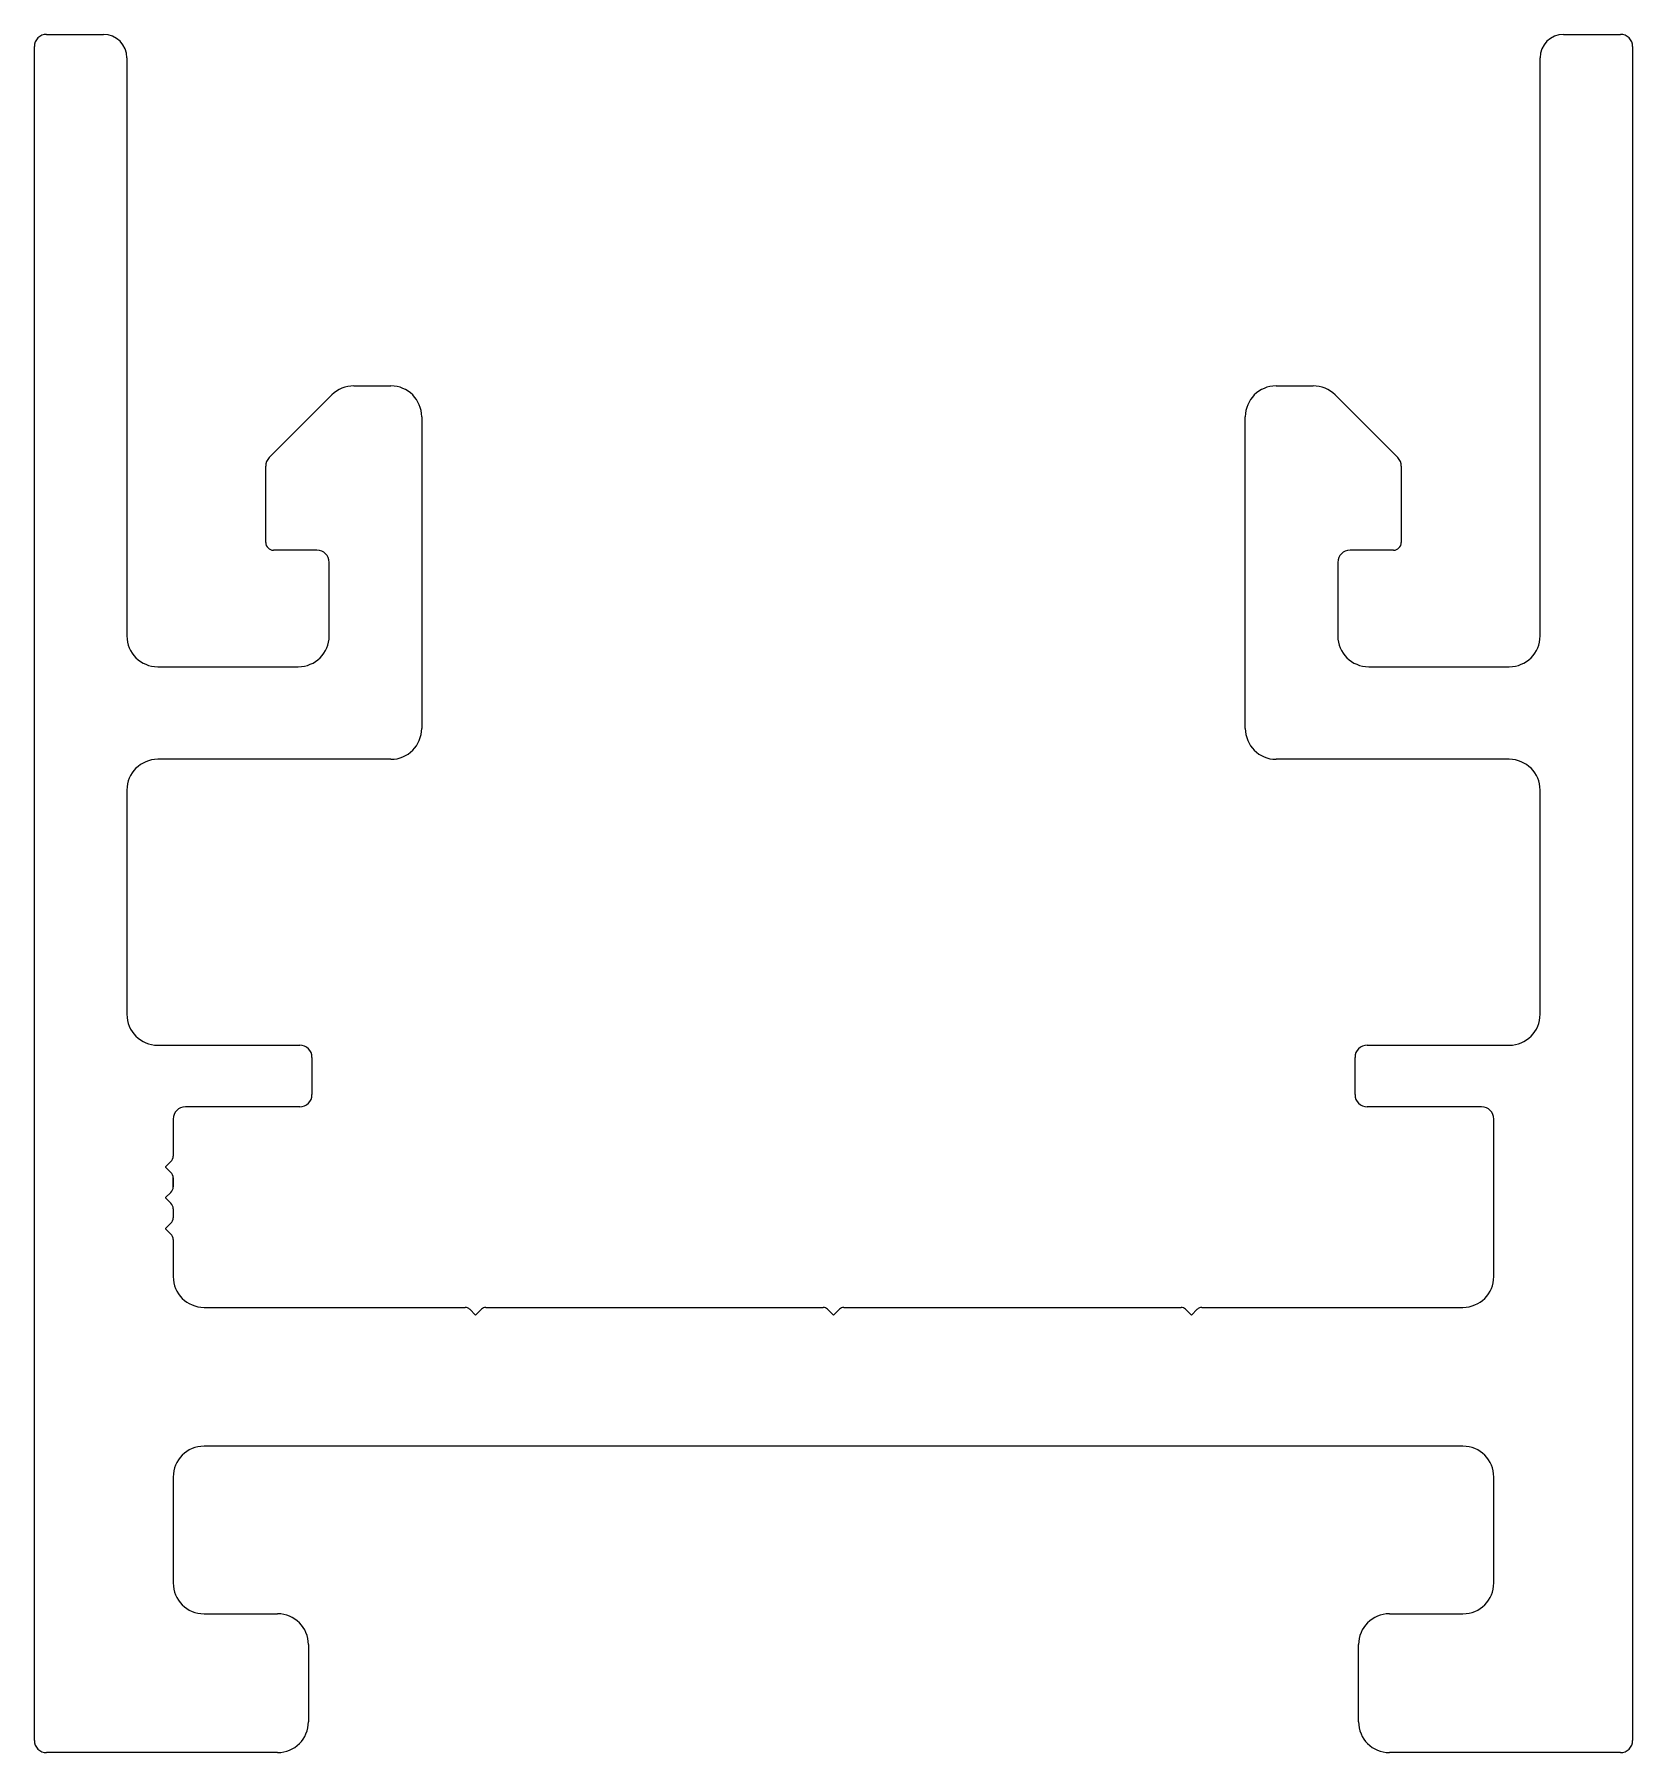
# Model space of a CAD drawing. Extents: x -25.9 to 25.9, y 5 to 60.7.
import ezdxf

# ---------------------------------------------------------------- set-up
doc = ezdxf.new("R2010")
doc.units = 0
doc.layers.get('0').update_dxf_attribs({"linetype": 'CONTINUOUS'})

msp = doc.modelspace()

# ---------------------------------------------------------------- linework, layer by layer
at = {"linetype": 'CONTINUOUS'}
for p, q in [((-25.89, 5.393), (-25.89, 60.3)), ((-25.493, 60.697), (-23.65, 60.697)), ((23.684, 60.697), (25.527, 60.697)), ((25.924, 60.3), (25.924, 5.393)), ((-22.89, 59.937), (-22.89, 41.197)), ((22.924, 41.197), (22.924, 59.937)), ((-15.537, 49.3), (-14.333, 49.3)), ((14.367, 49.3), (15.571, 49.3)), ((-18.274, 46.977), (-16.244, 49.007)), ((16.278, 49.007), (18.308, 46.977)), ((-13.333, 48.3), (-13.333, 38.197)), ((13.367, 38.197), (13.367, 48.3)), ((-18.39, 44.23), (-18.39, 46.697)), ((18.424, 46.697), (18.424, 44.23)), ((-16.73, 43.976), (-18.136, 43.976)), ((-16.333, 41.197), (-16.333, 43.579)), ((16.367, 43.579), (16.367, 41.197)), ((18.17, 43.976), (16.764, 43.976)), ((-21.89, 40.197), (-17.333, 40.197)), ((17.367, 40.197), (21.924, 40.197)), ((-14.333, 37.197), (-21.89, 37.197)), ((21.924, 37.197), (14.367, 37.197)), ((-22.89, 36.197), (-22.89, 28.93)), ((22.924, 28.93), (22.924, 36.197)), ((-21.89, 27.93), (-17.287, 27.93)), ((17.321, 27.93), (21.924, 27.93)), ((-16.89, 27.533), (-16.89, 26.327)), ((16.924, 26.327), (16.924, 27.533)), ((-17.287, 25.93), (-20.993, 25.93)), ((21.027, 25.93), (17.321, 25.93)), ((-21.39, 25.533), (-21.39, 24.335)), ((21.424, 23.362), (21.424, 25.533)), ((-21.463, 24.158), (-21.634, 23.987)), ((-21.634, 23.976), (-21.463, 23.805)), ((-21.39, 24.335), (-21.39, 24.335)), ((-21.39, 24.335), (-21.39, 24.335)), ((-21.39, 23.628), (-21.39, 23.335)), ((-21.39, 23.335), (-21.39, 23.628)), ((-21.39, 23.628), (-21.39, 23.335)), ((-21.39, 23.335), (-21.39, 23.628)), ((-21.39, 23.628), (-21.39, 23.335)), ((-21.463, 23.158), (-21.634, 22.987)), ((-21.634, 22.976), (-21.463, 22.805)), ((21.424, 22.601), (21.424, 23.362)), ((-21.39, 22.628), (-21.39, 22.335)), ((21.424, 20.43), (21.424, 22.601)), ((-21.463, 22.158), (-21.634, 21.987)), ((-21.634, 21.976), (-21.463, 21.805)), ((-21.39, 21.628), (-21.39, 20.43)), ((-20.39, 19.43), (-11.922, 19.43)), ((-11.778, 19.371), (-11.587, 19.179)), ((-11.587, 19.179), (-11.395, 19.371)), ((-11.252, 19.43), (-0.318, 19.43)), ((-0.174, 19.371), (0.017, 19.179)), ((0.017, 19.179), (0.209, 19.371)), ((0.352, 19.43), (11.286, 19.43)), ((11.43, 19.371), (11.621, 19.179)), ((11.621, 19.179), (11.812, 19.371)), ((11.956, 19.43), (20.424, 19.43)), ((20.424, 14.93), (-20.39, 14.93)), ((-21.39, 13.93), (-21.39, 10.497)), ((21.424, 10.497), (21.424, 13.93)), ((-20.39, 9.497), (-18.006, 9.497)), ((18.04, 9.497), (20.424, 9.497)), ((-17.006, 8.497), (-17.006, 7.627)), ((17.04, 7.627), (17.04, 8.497)), ((-17.006, 7.627), (-17.006, 7.627)), ((-17.006, 7.627), (-17.006, 5.997)), ((17.04, 5.997), (17.04, 7.627)), ((17.04, 7.627), (17.04, 7.627)), ((-25.89, 5.393), (-25.89, 5.393)), ((-18.006, 4.997), (-25.493, 4.997)), ((25.527, 4.997), (18.04, 4.997))]:
    msp.add_line(p, q, dxfattribs=at)
for centre, radius, start, end in [((-25.493, 60.3), 0.397, 90, 180), ((-23.65, 59.937), 0.76, 360, 90), ((23.684, 59.937), 0.76, 90, 180), ((25.527, 60.3), 0.397, 360, 90), ((-15.537, 48.3), 1, 90, 135), ((-14.333, 48.3), 1, 360, 90), ((14.367, 48.3), 1, 90, 180), ((15.571, 48.3), 1, 45, 90), ((-17.993, 46.697), 0.397, 135, 180), ((18.027, 46.697), 0.397, 0, 45), ((-18.136, 44.23), 0.254, 180, 270), ((18.17, 44.23), 0.254, 270, 360), ((-16.73, 43.579), 0.397, 360, 90), ((16.764, 43.579), 0.397, 90, 180), ((-21.89, 41.197), 1, 180, 270), ((-17.333, 41.197), 1, 270, 360), ((17.367, 41.197), 1, 180, 270), ((21.924, 41.197), 1, 270, 0), ((-14.333, 38.197), 1, 270, 360), ((14.367, 38.197), 1, 180, 270), ((-21.89, 36.197), 1, 90, 180), ((21.924, 36.197), 1, 360, 90), ((-21.89, 28.93), 1, 180, 270), ((21.924, 28.93), 1, 270, 0), ((-17.287, 27.533), 0.397, 360, 90), ((17.321, 27.533), 0.397, 90, 180), ((-17.287, 26.327), 0.397, 270, 0), ((17.321, 26.327), 0.397, 180, 270), ((-20.993, 25.533), 0.397, 90, 180), ((21.027, 25.533), 0.397, 360, 90), ((-21.629, 23.982), 0.008, 135, 225), ((-21.64, 24.335), 0.25, 315, 360), ((-21.64, 23.628), 0.25, 0, 45), ((-21.629, 22.982), 0.008, 135, 225), ((-21.64, 23.335), 0.25, 315, 360), ((-21.64, 22.628), 0.25, 360, 45), ((-21.64, 22.335), 0.25, 315, 360), ((-21.629, 21.982), 0.008, 135, 225), ((-21.64, 21.628), 0.25, 0, 45), ((-20.39, 20.43), 1, 180, 270), ((20.424, 20.43), 1, 270, 360), ((-11.922, 19.227), 0.203, 45, 90), ((-11.252, 19.227), 0.203, 90, 135), ((-0.318, 19.227), 0.203, 45, 90), ((0.352, 19.227), 0.203, 90, 135), ((11.286, 19.227), 0.203, 45, 90), ((11.956, 19.227), 0.203, 90, 135), ((-20.39, 13.93), 1, 90, 180), ((20.424, 13.93), 1, 0, 90), ((-20.39, 10.497), 1, 180, 270), ((20.424, 10.497), 1, 270, 0), ((-18.006, 8.497), 1, 360, 90), ((18.04, 8.497), 1, 90, 180), ((-18.006, 5.997), 1, 270, 0), ((18.04, 5.997), 1, 180, 270), ((-25.493, 5.393), 0.397, 180, 270), ((25.527, 5.393), 0.397, 270, 360)]:
    msp.add_arc(centre, radius, start, end, dxfattribs=at)

doc.saveas('drawing.dxf')
